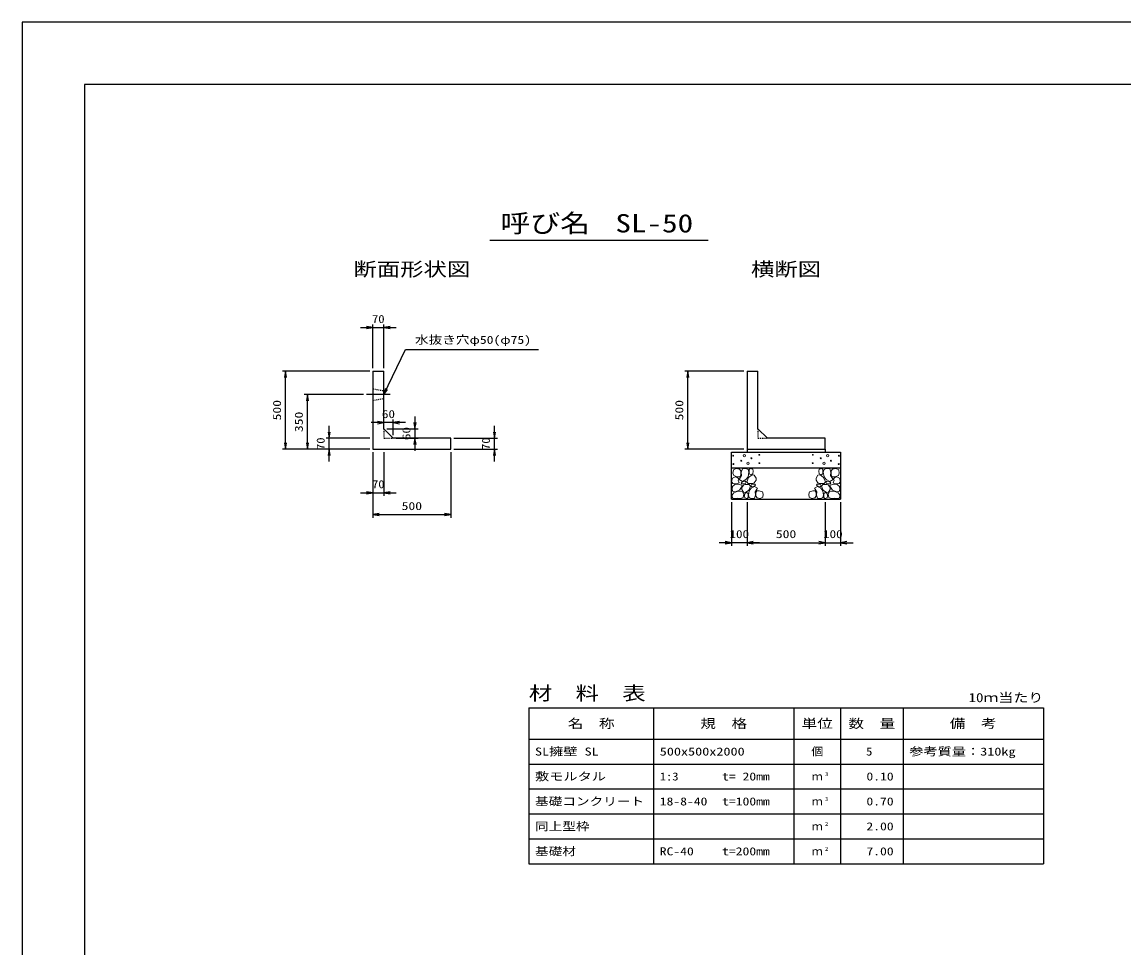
# Model space of a CAD drawing. Units: millimetres at full size. Extents: x 0 to 16820, y 0 to 11880.
# Drawn here: x 0 to 7067, y 5940 to 11880 of the extents above; entities that cross this region are included whole.
import ezdxf
from ezdxf.enums import TextEntityAlignment as Align

# ---------------------------------------------------------------- set-up
doc = ezdxf.new("R2010")
doc.units = ezdxf.units.MM
doc.linetypes.add('CHAIN', pattern=[18.5, 12, -1.5, 3.5, -1.5])
doc.linetypes.add('DASHED_SPACED', pattern=[12, 6, -6])
for name, color, linetype, lineweight in [('D-BMK', 2, 'CHAIN', 25), ('D-DCR-HCHn', 4, 'Continuous', 9), ('D-MTR-FRAM', 7, 'Continuous', 25), ('D-MTR-LINE', 7, 'Continuous', 25), ('D-STR-DIM', 7, 'Continuous', 25), ('D-STR-STRn', 1, 'Continuous', 25), ('D-STR-TXT', 7, 'Continuous', 25), ('D-TTL', 2, 'Continuous', 25), ('D-TTL-TXT', 7, 'Continuous', 25)]:
    doc.layers.add(name, color=color, linetype=linetype, lineweight=lineweight)
doc.layers.add('D-MTR', color=7, linetype='Continuous')
doc.layers.add('D-MTR-TXT', color=7, linetype='Continuous')
doc.styles.add('ＭＳ ゴシック', font='')
doc.styles.get('ＭＳ ゴシック').set_extended_font_data('MS Gothic')

# ---------------------------------------------------------------- blocks, each defined once
blk = doc.blocks.new('open_arrow')
at = {"color": 0, "linetype": 'Continuous', "lineweight": -2}
blk.add_lwpolyline([(7.5, 1.25), (0, 0), (7.5, -1.25)], dxfattribs=at)

msp = doc.modelspace()

# ---------------------------------------------------------------- linework, layer by layer
at = {"layer": 'D-BMK'}
msp.add_line((2360, 9490), (2210, 9490), dxfattribs=at)
at = {"layer": 'D-DCR-HCHn'}
for points in [[(4601.198, 9011.594), (4580.395, 9016.217), (4561.904, 9006.971), (4559.592, 8986.168), (4564.215, 8969.988), (4587.33, 8963.053), (4603.51, 8963.053), (4610.444, 8974.611), (4610.444, 9000.037)], [(4619.69, 9013.906), (4612.756, 8993.102), (4615.067, 8969.988), (4598.887, 8944.562), (4619.69, 8933.005), (4642.805, 8944.562), (4656.673, 8963.053), (4661.296, 8993.102), (4656.673, 9009.283), (4642.805, 9016.217)], [(4663.608, 9009.283), (4663.608, 8981.545), (4675.165, 8974.611), (4686.722, 8981.545), (4689.034, 8997.725), (4686.722, 9011.594), (4670.542, 9016.217)], [(5136.392, 9009.283), (5136.392, 8981.545), (5124.835, 8974.611), (5113.278, 8981.545), (5110.966, 8997.725), (5113.278, 9011.594), (5129.458, 9016.217)], [(5180.31, 9013.906), (5187.244, 8993.102), (5184.933, 8969.988), (5201.113, 8944.562), (5180.31, 8933.005), (5157.195, 8944.562), (5143.327, 8963.053), (5138.704, 8993.102), (5143.327, 9009.283), (5157.195, 9016.217)], [(5198.802, 9011.594), (5219.605, 9016.217), (5238.096, 9006.971), (5240.408, 8986.168), (5235.785, 8969.988), (5212.67, 8963.053), (5196.49, 8963.053), (5189.556, 8974.611), (5189.556, 9000.037)], [(4557.281, 8953.808), (4550.346, 8933.005), (4559.592, 8919.136), (4582.707, 8916.824), (4598.488, 8923.599), (4591.952, 8939.939), (4596.575, 8949.185), (4587.33, 8958.431), (4573.461, 8963.053)], [(4601.155, 8877.009), (4618.277, 8902.692), (4616.137, 8909.112), (4592.594, 8915.533), (4571.192, 8913.393), (4556.21, 8900.551), (4554.07, 8885.57), (4556.21, 8870.588), (4573.332, 8866.308)], [(4624.313, 8933.005), (4612.756, 8923.759), (4617.379, 8916.824), (4633.559, 8916.824), (4640.493, 8919.136), (4645.116, 8928.382), (4638.182, 8935.316)], [(4661.082, 8877.009), (4671.783, 8902.692), (4663.222, 8913.393), (4637.539, 8913.393), (4626.838, 8909.112), (4616.137, 8894.131), (4616.137, 8881.289), (4626.838, 8864.167), (4639.679, 8862.027)], [(4658.985, 8958.431), (4647.427, 8930.693), (4656.673, 8919.136), (4684.411, 8919.136), (4695.968, 8923.759), (4707.525, 8939.939), (4707.525, 8953.808), (4695.968, 8972.299), (4682.099, 8974.611)], [(4693.185, 8900.551), (4703.886, 8909.112), (4699.606, 8915.533), (4684.624, 8915.533), (4678.204, 8913.393), (4673.923, 8904.832), (4680.344, 8898.411)], [(5141.015, 8958.431), (5152.573, 8930.693), (5143.327, 8919.136), (5115.589, 8919.136), (5104.032, 8923.759), (5092.475, 8939.939), (5092.475, 8953.808), (5104.032, 8972.299), (5117.901, 8974.611)], [(5106.815, 8900.551), (5096.114, 8909.112), (5100.394, 8915.533), (5115.376, 8915.533), (5121.796, 8913.393), (5126.077, 8904.832), (5119.656, 8898.411)], [(5138.918, 8877.009), (5128.217, 8902.692), (5136.778, 8913.393), (5162.461, 8913.393), (5173.162, 8909.112), (5183.863, 8894.131), (5183.863, 8881.289), (5173.162, 8864.167), (5160.321, 8862.027)], [(5175.687, 8933.005), (5187.244, 8923.759), (5182.621, 8916.824), (5166.441, 8916.824), (5159.507, 8919.136), (5154.884, 8928.382), (5161.818, 8935.316)], [(5198.845, 8877.009), (5181.723, 8902.692), (5183.863, 8909.112), (5207.406, 8915.533), (5228.808, 8913.393), (5243.79, 8900.551), (5245.93, 8885.57), (5243.79, 8870.588), (5226.668, 8866.308)], [(5242.719, 8953.808), (5249.654, 8933.005), (5240.408, 8919.136), (5217.293, 8916.824), (5201.512, 8923.599), (5208.048, 8939.939), (5203.425, 8949.185), (5212.67, 8958.431), (5226.539, 8963.053)], [(4609.716, 8823.503), (4624.698, 8829.924), (4628.978, 8851.326), (4620.417, 8866.308), (4605.435, 8870.588), (4586.173, 8868.448), (4564.771, 8859.887), (4554.07, 8847.045), (4554.07, 8832.064), (4560.49, 8823.503), (4586.173, 8825.643)], [(4656.801, 8829.924), (4656.801, 8855.606), (4646.1, 8862.027), (4635.399, 8855.606), (4633.259, 8840.625), (4635.399, 8827.783), (4650.381, 8823.503)], [(4697.466, 8825.643), (4703.886, 8844.905), (4701.746, 8866.308), (4716.728, 8889.85), (4697.466, 8900.551), (4676.063, 8889.85), (4663.222, 8872.728), (4658.941, 8844.905), (4663.222, 8829.924), (4676.063, 8823.503)], [(4714.588, 8827.783), (4733.85, 8823.503), (4750.972, 8832.064), (4753.112, 8851.326), (4748.831, 8866.308), (4727.429, 8872.728), (4712.447, 8872.728), (4706.027, 8862.027), (4706.027, 8838.484)], [(5085.412, 8827.783), (5066.15, 8823.503), (5049.028, 8832.064), (5046.888, 8851.326), (5051.169, 8866.308), (5072.571, 8872.728), (5087.553, 8872.728), (5093.973, 8862.027), (5093.973, 8838.484)], [(5102.534, 8825.643), (5096.114, 8844.905), (5098.254, 8866.308), (5083.272, 8889.85), (5102.534, 8900.551), (5123.937, 8889.85), (5136.778, 8872.728), (5141.059, 8844.905), (5136.778, 8829.924), (5123.937, 8823.503)], [(5143.199, 8829.924), (5143.199, 8855.606), (5153.9, 8862.027), (5164.601, 8855.606), (5166.741, 8840.625), (5164.601, 8827.783), (5149.619, 8823.503)], [(5190.284, 8823.503), (5175.302, 8829.924), (5171.022, 8851.326), (5179.583, 8866.308), (5194.565, 8870.588), (5213.827, 8868.448), (5235.229, 8859.887), (5245.93, 8847.045), (5245.93, 8832.064), (5239.51, 8823.503), (5213.827, 8825.643)]]:
    msp.add_lwpolyline(points, close=True, dxfattribs=at)
for centre, radius in [((4560.727, 9097.43), 3), ((4561.869, 9043.919), 3), ((4612.292, 9065.761), 3), ((4633.336, 9097.43), 7.5), ((4656.664, 9049.97), 7.5), ((4677.708, 9081.639), 3), ((4728.131, 9103.481), 3), ((4729.273, 9049.97), 3), ((5070.727, 9049.97), 3), ((5071.869, 9103.481), 3), ((5122.292, 9081.639), 3), ((5143.336, 9049.97), 7.5), ((5166.664, 9097.43), 7.5), ((5187.708, 9065.761), 3), ((5238.131, 9043.919), 3), ((5239.273, 9097.43), 3)]:
    msp.add_circle(centre, radius, dxfattribs=at)
at = {"layer": 'D-MTR-FRAM'}
for p, q in [((3250, 7480), (6550, 7480)), ((3250, 7480), (3250, 6480)), ((6550, 7480), (6550, 6480)), ((3250, 6480), (6550, 6480))]:
    msp.add_line(p, q, dxfattribs=at)
at = {"layer": 'D-MTR-LINE'}
for p, q in [((4050, 7480), (4050, 6480)), ((4950, 7480), (4950, 6480)), ((5250, 7480), (5250, 6480)), ((5650, 7480), (5650, 6480)), ((3250, 7280), (6550, 7280)), ((3250, 7120), (6550, 7120)), ((3250, 6960), (6550, 6960)), ((3250, 6800), (6550, 6800)), ((3250, 6640), (6550, 6640))]:
    msp.add_line(p, q, dxfattribs=at)
at = {"layer": 'D-STR-DIM'}
for p, q in [((2170, 9920), (2400, 9920)), ((2250, 9660), (2250, 9940)), ((2320, 9660), (2320, 9940)), ((2230, 9640), (1670, 9640)), ((1690, 9140), (1690, 9640)), ((4630, 9640), (4250, 9640)), ((4270, 9140), (4270, 9640)), ((2190, 9490), (1810, 9490)), ((1830, 9140), (1830, 9490)), ((2320, 9290), (2320, 9330)), ((2380, 9230), (2380, 9330)), ((2520, 9350), (2520, 9130)), ((1970, 9060), (1970, 9290)), ((2460, 9310), (2240, 9310)), ((2340, 9270), (2540, 9270)), ((3030, 9060), (3030, 9290)), ((2230, 9210), (1950, 9210)), ((2400, 9210), (2540, 9210)), ((2770, 9210), (3050, 9210)), ((2230, 9140), (1670, 9140)), ((2230, 9140), (1810, 9140)), ((2230, 9140), (1950, 9140)), ((2250, 9120), (2250, 8840)), ((2250, 9120), (2250, 8700)), ((2320, 9120), (2320, 8840)), ((2750, 9120), (2750, 8700)), ((2770, 9140), (3050, 9140)), ((4630, 9140), (4250, 9140)), ((2170, 8860), (2400, 8860)), ((4550, 8800), (4550, 8520)), ((4650, 8800), (4650, 8520)), ((4650, 8800), (4650, 8520)), ((5150, 8800), (5150, 8520)), ((5150, 8800), (5150, 8520)), ((5250, 8800), (5250, 8520)), ((2250, 8720), (2750, 8720)), ((4730, 8540), (4470, 8540)), ((4650, 8540), (5150, 8540)), ((5070, 8540), (5330, 8540))]:
    msp.add_line(p, q, dxfattribs=at)
at = {"layer": 'D-STR-STRn'}
for p, q in [((2250, 9640), (2320, 9640)), ((2250, 9640), (2250, 9140)), ((2320, 9270), (2320, 9640)), ((4650, 9640), (4720, 9640)), ((4650, 9640), (4650, 9140)), ((4720, 9270), (4720, 9640)), ((2380, 9210), (2320, 9270)), ((4780, 9210), (4720, 9270)), ((2750, 9210), (2380, 9210)), ((2750, 9140), (2750, 9210)), ((5150, 9210), (4780, 9210)), ((5150, 9140), (5150, 9210)), ((2250, 9140), (2750, 9140)), ((4550, 8820), (4550, 9120)), ((4550, 9120), (5250, 9120)), ((4650, 9140), (5150, 9140)), ((4650, 9140), (4650, 9120)), ((5150, 9140), (5150, 9120)), ((5250, 9120), (5250, 8820)), ((4550, 9020), (5250, 9020)), ((4550, 8820), (5250, 8820))]:
    msp.add_line(p, q, dxfattribs=at)
at = {"layer": 'D-STR-STRn', "linetype": 'DASHED_SPACED'}
for p, q in [((2250, 9527.5), (2320, 9515)), ((2250, 9452.5), (2320, 9465))]:
    msp.add_line(p, q, dxfattribs=at)
at = {"layer": 'D-STR-STRn', "color": 2, "linetype": 'DASHED_SPACED'}
for p, q in [((2320, 9270), (2320, 9210)), ((4720, 9270), (4720, 9210)), ((2320, 9210), (2380, 9210)), ((4720, 9210), (4780, 9210))]:
    msp.add_line(p, q, dxfattribs=at)
at = {"layer": 'D-STR-TXT'}
msp.add_lwpolyline([(2320, 9490), (2460, 9780), (2500, 9780), (3313.096, 9780)], dxfattribs=at)
at = {"layer": 'D-TTL'}
for points in [[(0, 0), (16820, 0), (16820, 11880), (0, 11880)], [(400, 400), (16420, 400), (16420, 11480), (400, 11480)]]:
    msp.add_lwpolyline(points, close=True, dxfattribs=at)
at = {"layer": 'D-TTL-TXT'}
msp.add_line((3000, 10480), (4400, 10480), dxfattribs=at)

# ---------------------------------------------------------------- block references
at = {"layer": 'D-STR-DIM', "xscale": 5.33, "yscale": 5.33}
for p, rotation in [((2250, 9920), 180), ((1690, 9640), 270), ((4270, 9640), 270), ((1830, 9490), 270), ((2320, 9310), 180), ((2520, 9270), 90), ((1970, 9210), 90), ((2520, 9210), 270), ((3030, 9210), 90), ((1690, 9140), 90), ((1830, 9140), 90), ((1970, 9140), 270), ((3030, 9140), 270), ((4270, 9140), 90), ((2250, 8860), 180), ((2750, 8720), 180), ((4550, 8540), 180), ((5150, 8540), 180), ((5150, 8540), 180)]:
    msp.add_blockref('open_arrow', p, dxfattribs=dict(at, rotation=rotation))
for p in [(2320, 9920), (2380, 9310), (2320, 8860), (2250, 8720), (4650, 8540), (4650, 8540), (5250, 8540)]:
    msp.add_blockref('open_arrow', p, dxfattribs=at)
at = {"layer": 'D-STR-TXT', "xscale": 5.33, "yscale": 5.33, "rotation": 64.2}
msp.add_blockref('open_arrow', (2320, 9490), dxfattribs=at)

# ---------------------------------------------------------------- texts
at = {"layer": 'D-MTR', "style": 'ＭＳ ゴシック', "width": 1.25}
msp.add_text('材\u3000料\u3000表', height=87.98, dxfattribs=at).set_placement((3250, 7504), align=Align.BOTTOM_LEFT)
at = {"layer": 'D-MTR', "style": 'ＭＳ ゴシック', "width": 1.2}
msp.add_text('10ｍ当たり', height=58.65, dxfattribs=at).set_placement((6550, 7499.333), align=Align.BOTTOM_RIGHT)
at = {"layer": 'D-MTR-TXT', "style": 'ＭＳ ゴシック'}
for s, height, width, p in [('名\u3000称', 58.65, 1.25, (3650, 7380)), ('規\u3000格', 58.65, 1.25, (4500, 7380)), ('単位', 58.65, 1.25, (5100, 7380)), ('数\u3000量', 58.65, 1.25, (5450, 7380)), ('備\u3000考', 58.65, 1.25, (6100, 7380)), ('個', 51.32, 1.1, (5100, 7200))]:
    msp.add_text(s, height=height, dxfattribs=dict(at, width=width)).set_placement(p, align=Align.MIDDLE_CENTER)
for s, width, p in [('SL擁壁 SL', 1.3, (3290, 7200)), ('500x500x2000', 1.3, (4090, 7200)), ('参考質量：310kg', 1.3, (5690, 7200)), ('敷モルタル', 1.3, (3290, 7040)), ('1:3', 1.15, (4090, 7040)), ('t= 20mm', 1.25, (4490, 7040)), ('基礎コンクリート', 1.25, (3290, 6880)), ('18-8-40', 1.25, (4090, 6880)), ('t=100mm', 1.25, (4490, 6880)), ('同上型枠', 1.25, (3290, 6720)), ('基礎材', 1.25, (3290, 6560)), ('RC-40', 1.25, (4090, 6560)), ('t=200mm', 1.25, (4490, 6560))]:
    msp.add_text(s, height=51.32, dxfattribs=dict(at, width=width)).set_placement(p, align=Align.MIDDLE_LEFT)
for s, width, p in [('5', 1.15, (5453.553, 7200)), ('0.10', 1.25, (5590, 7040)), ('0.70', 1.25, (5590, 6880)), ('2.00', 1.25, (5590, 6720)), ('7.00', 1.25, (5590, 6560))]:
    msp.add_text(s, height=51.32, dxfattribs=dict(at, width=width)).set_placement(p, align=Align.MIDDLE_RIGHT)
at = {"layer": 'D-MTR-TXT', "style": 'ＭＳ ゴシック', "width": 1.15}
for s, p in [('3', (5150, 7035.333)), ('3', (5150, 6875.333)), ('2', (5150, 6715.333)), ('2', (5150, 6555.333))]:
    msp.add_text(s, height=25.66, dxfattribs=at).set_placement(p, align=Align.BOTTOM_LEFT)
at = {"layer": 'D-MTR-TXT', "style": 'ＭＳ ゴシック'}
for p in [(5100, 7040), (5100, 6880), (5100, 6720), (5100, 6560)]:
    msp.add_text('ｍ', height=51.32, dxfattribs=at).set_placement(p, align=Align.MIDDLE_CENTER)
at = {"layer": 'D-STR-DIM', "style": 'ＭＳ ゴシック'}
for s, width, p in [('70', 1.15, (2285, 9975)), ('60', 1.2, (2350, 9365)), ('70', 1.15, (2285, 8915)), ('500', 1.25, (2500, 8775)), ('100', 1.2, (4600, 8595)), ('500', 1.25, (4900, 8595)), ('100', 1.2, (5200, 8595))]:
    msp.add_text(s, height=51.32, dxfattribs=dict(at, width=width)).set_placement(p, align=Align.MIDDLE_CENTER)
for s, width, p in [('500', 1.25, (1635, 9390)), ('500', 1.25, (4215, 9390)), ('350', 1.25, (1775, 9315)), ('60', 1.2, (2465, 9240)), ('70', 1.15, (1915, 9175)), ('70', 1.15, (2975, 9175))]:
    msp.add_text(s, height=51.32, rotation=90, dxfattribs=dict(at, width=width)).set_placement(p, align=Align.MIDDLE_CENTER)
at = {"layer": 'D-STR-TXT', "style": 'ＭＳ ゴシック', "width": 1.25}
msp.add_text('水抜き穴φ50(φ75)', height=51.32, dxfattribs=at).set_placement((2520, 9800), align=Align.BOTTOM_LEFT)
at = {"layer": 'D-TTL-TXT', "style": 'ＭＳ ゴシック'}
for s, height, width, p in [('呼び名', 117.3, 1.2, (3355, 10495)), ('SL-50', 117.3, 1.25, (4055, 10495)), ('断面形状図', 87.98, 1.25, (2500, 10224)), ('横断図', 87.98, 1.25, (4900, 10224))]:
    msp.add_text(s, height=height, dxfattribs=dict(at, width=width)).set_placement(p, align=Align.BOTTOM_CENTER)

doc.saveas('drawing.dxf')
